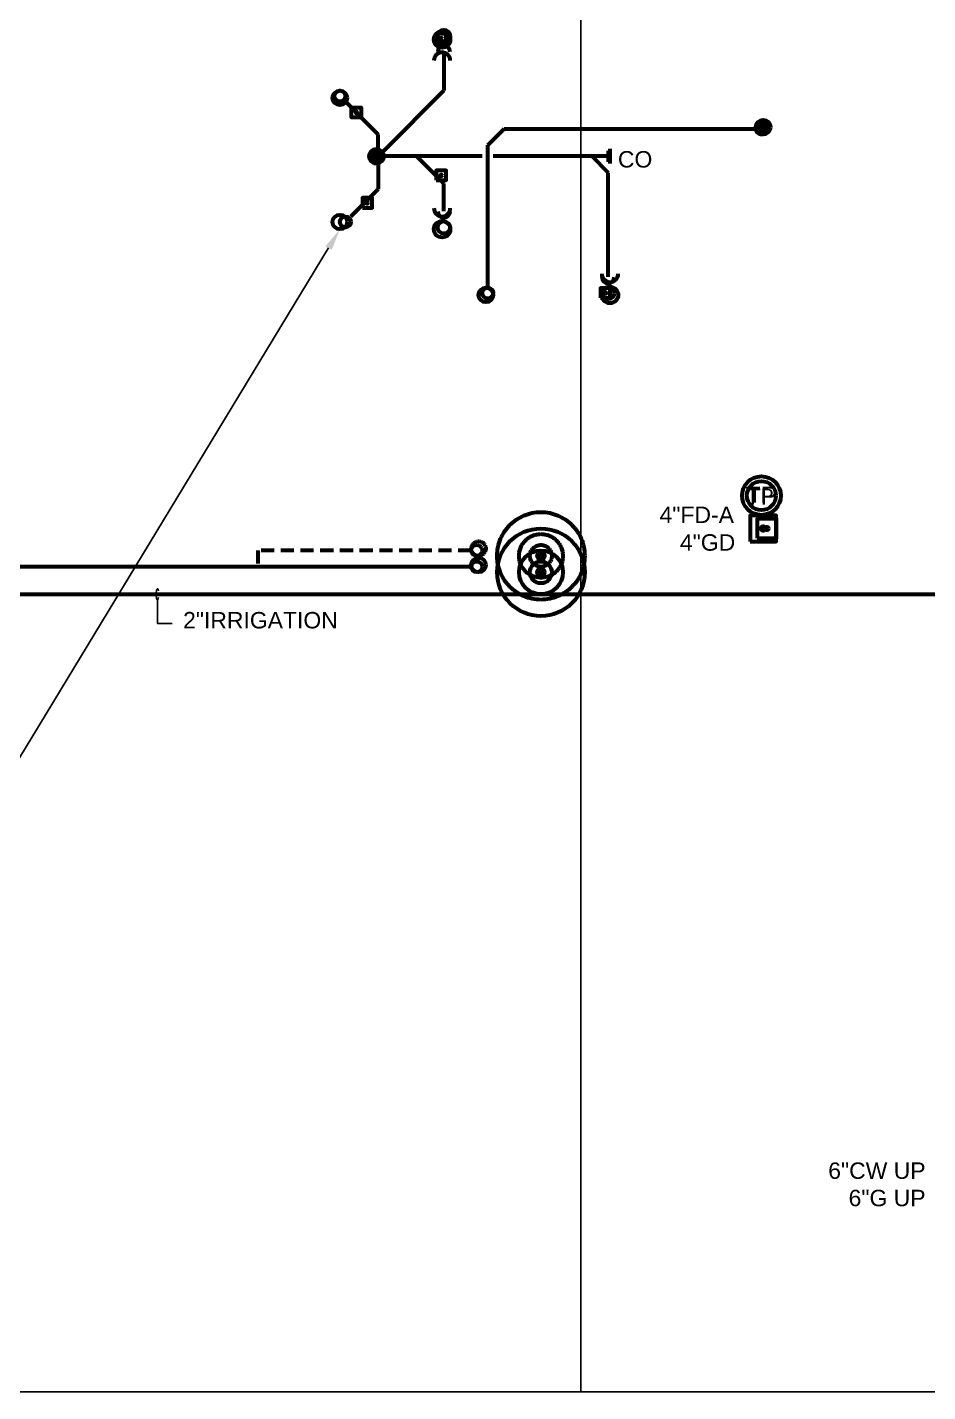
# Model space of a CAD drawing. Extents: x -3956 to 1666, y -2601 to 1886.
# Drawn here: x -967 to -474, y -2601 to -1854 of the extents above; entities that cross this region are included whole.
import ezdxf
from ezdxf.enums import TextEntityAlignment as Align

# ---------------------------------------------------------------- set-up
doc = ezdxf.new("R2010")
doc.units = 0
doc.header["$LTSCALE"] = 36
doc.header["$MEASUREMENT"] = 0
doc.linetypes.add('VENT', pattern=[0.3, 0.2, -0.1])
doc.layers.add('G-ANNO-TEXT', color=70, linetype='Continuous')
for name, color, linetype, lineweight in [('P-CW-N', 4, 'Continuous', 60), ('P-KW-N', 1, 'Continuous', 60), ('P-KW-N @ 128', 1, 'Continuous', 60), ('P-KW-N @ 96', 1, 'Continuous', 60), ('P-SAN-N', 6, 'Continuous', 60), ('P-SAN-N @ 1 (1)', 6, 'Continuous', 60), ('P-SAN-N @ 1 (2)', 6, 'Continuous', 60), ('P-SAN-N @ 12', 6, 'Continuous', 60), ('P-SAN-N @ 128', 6, 'Continuous', 60), ('P-SAN-N @ 16', 6, 'Continuous', 60), ('P-SAN-N @ 192', 6, 'Continuous', 60), ('P-SAN-N @ 2', 6, 'Continuous', 60), ('P-SAN-N @ 24', 6, 'Continuous', 60), ('P-SAN-N @ 384', 6, 'Continuous', 60), ('P-SAN-N @ 4', 6, 'Continuous', 60), ('P-SAN-N @ 48', 6, 'Continuous', 60), ('P-SAN-N @ 64', 6, 'Continuous', 60), ('P-SAN-N @ 768', 6, 'Continuous', 60), ('P-SAN-N @ 8', 6, 'Continuous', 60), ('P-SAN-N @ 96', 6, 'Continuous', 60), ('P-SANV-N', 5, 'VENT', 60), ('P-SANV-N @ 1 (1)', 5, 'VENT', 60), ('P-SANV-N @ 1 (2)', 5, 'VENT', 60), ('P-SANV-N @ 12', 5, 'VENT', 60), ('P-SANV-N @ 128', 5, 'VENT', 60), ('P-SANV-N @ 16', 5, 'VENT', 60), ('P-SANV-N @ 192', 5, 'VENT', 60), ('P-SANV-N @ 2', 5, 'VENT', 60), ('P-SANV-N @ 24', 5, 'VENT', 60), ('P-SANV-N @ 384', 5, 'VENT', 60), ('P-SANV-N @ 4', 5, 'VENT', 60), ('P-SANV-N @ 48', 5, 'VENT', 60), ('P-SANV-N @ 64', 5, 'VENT', 60), ('P-SANV-N @ 768', 5, 'VENT', 60), ('P-SANV-N @ 8', 5, 'VENT', 60), ('P-SANV-N @ 96', 5, 'VENT', 60), ('P-STRM-N', 2, 'Continuous', 60), ('P-STRM-N @ 128', 2, 'Continuous', 60), ('P-STRM-N @ 96', 2, 'Continuous', 60)]:
    doc.layers.add(name, color=color, linetype=linetype, lineweight=lineweight)
doc.styles.add('Arial', font='arial.ttf')

# ---------------------------------------------------------------- blocks, each defined once
blk = doc.blocks.new('*U17')
at = {"linetype": 'Continuous'}
blk.add_lwpolyline([(-0.0556, -0.0556), (0.0556, -0.0556), (0.0556, 0.0556), (-0.0556, 0.0556)], close=True, dxfattribs=at)
at = {"color": 7, "linetype": 'Continuous'}
blk.add_circle((0, 0), 0.01, dxfattribs=at)
blk = doc.blocks.new('*U1370')
at = {"layer": 'P-SAN-N @ 128', "xscale": 128, "yscale": 128, "zscale": 128}
blk.add_blockref('*U17', (-564, -2128.26), dxfattribs=at)
at = {"layer": 'P-SAN-N @ 96', "xscale": 96, "yscale": 96, "zscale": 96}
blk.add_blockref('*U17', (-562, -2128.26), dxfattribs=at)
blk = doc.blocks.new('*U22')
at = {"linetype": 'Continuous'}
blk.add_circle((0, 0), 0.0352, dxfattribs=at)
blk.add_arc((0, -0.0905), 0.0352, 0, 180, dxfattribs=at)
blk = doc.blocks.new('*U1389')
at = {"layer": 'P-KW-N @ 128', "xscale": 128, "yscale": 128, "zscale": 128}
blk.add_blockref('*U22', (-740, -1860.26), dxfattribs=at)
at = {"layer": 'P-KW-N @ 96', "xscale": 96, "yscale": 96, "zscale": 96}
blk.add_blockref('*U22', (-739, -1858.26), dxfattribs=at)
blk = doc.blocks.new('*U23')
at = {"linetype": 'Continuous'}
blk.add_circle((0, 0), 0.0352, dxfattribs=at)
blk.add_arc((0, 0.0905), 0.0352, 180, 360, dxfattribs=at)
blk = doc.blocks.new('*U1390')
at = {"layer": 'P-KW-N @ 128', "xscale": 128, "yscale": 128, "zscale": 128}
blk.add_blockref('*U23', (-740, -1964.26), dxfattribs=at)
at = {"layer": 'P-KW-N @ 96', "xscale": 96, "yscale": 96, "zscale": 96}
blk.add_blockref('*U23', (-739, -1963.26), dxfattribs=at)
blk = doc.blocks.new('*U1391')
at = {"layer": 'P-KW-N @ 128', "xscale": 128, "yscale": 128, "zscale": 128}
blk.add_blockref('*U23', (-648, -2000.26), dxfattribs=at)
at = {"layer": 'P-KW-N @ 96', "xscale": 96, "yscale": 96, "zscale": 96}
blk.add_blockref('*U23', (-649, -1999.26), dxfattribs=at)
blk = doc.blocks.new('*U21')
blk.add_circle((0, 0), 0.0312)
blk = doc.blocks.new('*U1392')
at = {"layer": 'P-KW-N @ 128', "xscale": 128, "yscale": 128, "zscale": 128}
blk.add_blockref('*U21', (-796, -1892.26), dxfattribs=at)
at = {"layer": 'P-KW-N @ 96', "xscale": 96, "yscale": 96, "zscale": 96}
blk.add_blockref('*U21', (-796, -1891.26), dxfattribs=at)
blk = doc.blocks.new('*U1395')
at = {"layer": 'P-KW-N @ 128', "xscale": 128, "yscale": 128, "zscale": 128}
blk.add_blockref('*U21', (-796, -1960.26), dxfattribs=at)
at = {"layer": 'P-KW-N @ 96', "xscale": 96, "yscale": 96, "zscale": 96}
blk.add_blockref('*U21', (-793, -1960.26), dxfattribs=at)
blk = doc.blocks.new('*U24')
h = blk.add_hatch()
h.set_pattern_fill('ANSI31', color=256, scale=0.025, angle=135)
edge = h.paths.add_edge_path()
edge.add_arc((0, 0), 0.0313, 0, 360)
blk.add_circle((0, 0), 0.0312)
blk = doc.blocks.new('*U1396')
at = {"layer": 'P-KW-N @ 128', "xscale": 128, "yscale": 128, "zscale": 128}
blk.add_blockref('*U24', (-776, -1924.26), dxfattribs=at)
at = {"layer": 'P-KW-N @ 96', "xscale": 96, "yscale": 96, "zscale": 96}
blk.add_blockref('*U24', (-775, -1924.26), dxfattribs=at)
blk = doc.blocks.new('*U7')
blk.add_circle((0, 0), 0.03125)
blk = doc.blocks.new('*U1402')
at = {"layer": 'P-STRM-N @ 128', "xscale": 128, "yscale": 128, "zscale": 128}
blk.add_blockref('*U7', (-716, -2000.26), dxfattribs=at)
at = {"layer": 'P-STRM-N @ 96', "xscale": 96, "yscale": 96, "zscale": 96}
blk.add_blockref('*U7', (-715, -1999.26), dxfattribs=at)
blk = doc.blocks.new('*U25')
h = blk.add_hatch()
h.set_pattern_fill('ANSI31', color=256, scale=0.025, angle=135)
edge = h.paths.add_edge_path()
edge.add_arc((0, 0), 0.0313, 0, 360)
blk.add_circle((0, 0), 0.0312)
blk = doc.blocks.new('*U1403')
at = {"layer": 'P-STRM-N @ 128', "xscale": 128, "yscale": 128, "zscale": 128}
blk.add_blockref('*U25', (-564, -1908.26), dxfattribs=at)
at = {"layer": 'P-STRM-N @ 96', "xscale": 96, "yscale": 96, "zscale": 96}
blk.add_blockref('*U25', (-565, -1909.26), dxfattribs=at)
blk = doc.blocks.new('*U26')
at = {"linetype": 'Continuous'}
blk.add_circle((0, 0), 0.0829, dxfattribs=at)
at = {"layer": 'G-ANNO-TEXT', "linetype": 'Continuous', "style": 'Arial'}
blk.add_text('TP', height=0.07812, dxfattribs=at).set_placement((0, 0), align=Align.MIDDLE)
blk = doc.blocks.new('*U1433')
at = {"layer": 'P-SAN-N @ 128', "xscale": 128, "yscale": 128, "zscale": 128}
blk.add_blockref('*U26', (-565, -2110.26), dxfattribs=at)
at = {"layer": 'P-SAN-N @ 96', "xscale": 96, "yscale": 96, "zscale": 96}
blk.add_blockref('*U26', (-565, -2110.26), dxfattribs=at)
blk = doc.blocks.new('*U27')
for p, q in [((-0.09375, -0.03125), (-0.09375, 0.03125)), ((-0.09375, 0), (0, 0))]:
    blk.add_line(p, q)
blk = doc.blocks.new('*U1448')
at = {"layer": 'P-KW-N @ 128', "xscale": 128, "yscale": 128, "zscale": 128, "rotation": 180}
blk.add_blockref('*U27', (-660, -1924.26), dxfattribs=at)
at = {"layer": 'P-KW-N @ 96', "xscale": 96, "yscale": 96, "zscale": 96, "rotation": 180}
blk.add_blockref('*U27', (-658, -1924.26), dxfattribs=at)
blk = doc.blocks.new('*U1524')
at = {"layer": 'P-SAN-N @ 1 (1)', "rotation": 180}
blk.add_blockref('*U7', (-685.84, -2152.26), dxfattribs=at)
at = {"layer": 'P-SAN-N @ 1 (2)', "rotation": 180}
blk.add_blockref('*U7', (-685.84, -2152.26), dxfattribs=at)
at = {"layer": 'P-SAN-N @ 12', "xscale": 12, "yscale": 12, "zscale": 12, "rotation": 180}
blk.add_blockref('*U7', (-685.84, -2152.26), dxfattribs=at)
at = {"layer": 'P-SAN-N @ 128', "xscale": 128, "yscale": 128, "zscale": 128, "rotation": 180}
blk.add_blockref('*U7', (-720, -2148.26), dxfattribs=at)
at = {"layer": 'P-SAN-N @ 16', "xscale": 16, "yscale": 16, "zscale": 16, "rotation": 180}
blk.add_blockref('*U7', (-685.84, -2152.26), dxfattribs=at)
at = {"layer": 'P-SAN-N @ 192', "xscale": 192, "yscale": 192, "zscale": 192, "rotation": 180}
blk.add_blockref('*U7', (-685.84, -2152.26), dxfattribs=at)
at = {"layer": 'P-SAN-N @ 2', "xscale": 2, "yscale": 2, "zscale": 2, "rotation": 180}
blk.add_blockref('*U7', (-685.84, -2152.26), dxfattribs=at)
at = {"layer": 'P-SAN-N @ 24', "xscale": 24, "yscale": 24, "zscale": 24, "rotation": 180}
blk.add_blockref('*U7', (-685.84, -2152.26), dxfattribs=at)
at = {"layer": 'P-SAN-N @ 384', "xscale": 384, "yscale": 384, "zscale": 384, "rotation": 180}
blk.add_blockref('*U7', (-685.84, -2152.26), dxfattribs=at)
at = {"layer": 'P-SAN-N @ 4', "xscale": 4, "yscale": 4, "zscale": 4, "rotation": 180}
blk.add_blockref('*U7', (-685.84, -2152.26), dxfattribs=at)
at = {"layer": 'P-SAN-N @ 48', "xscale": 48, "yscale": 48, "zscale": 48, "rotation": 180}
blk.add_blockref('*U7', (-685.84, -2152.26), dxfattribs=at)
at = {"layer": 'P-SAN-N @ 64', "xscale": 64, "yscale": 64, "zscale": 64, "rotation": 180}
blk.add_blockref('*U7', (-685.84, -2152.26), dxfattribs=at)
at = {"layer": 'P-SAN-N @ 768', "xscale": 768, "yscale": 768, "zscale": 768, "rotation": 180}
blk.add_blockref('*U7', (-685.84, -2152.26), dxfattribs=at)
at = {"layer": 'P-SAN-N @ 8', "xscale": 8, "yscale": 8, "zscale": 8, "rotation": 180}
blk.add_blockref('*U7', (-685.84, -2152.26), dxfattribs=at)
at = {"layer": 'P-SAN-N @ 96', "xscale": 96, "yscale": 96, "zscale": 96, "rotation": 180}
blk.add_blockref('*U7', (-721, -2149.26), dxfattribs=at)
blk = doc.blocks.new('*U1525')
at = {"layer": 'P-SANV-N @ 1 (1)', "rotation": 180}
blk.add_blockref('*U7', (-685.84, -2143.26), dxfattribs=at)
at = {"layer": 'P-SANV-N @ 1 (2)', "rotation": 180}
blk.add_blockref('*U7', (-685.84, -2143.26), dxfattribs=at)
at = {"layer": 'P-SANV-N @ 12', "xscale": 12, "yscale": 12, "zscale": 12, "rotation": 180}
blk.add_blockref('*U7', (-685.84, -2143.26), dxfattribs=at)
at = {"layer": 'P-SANV-N @ 128', "xscale": 128, "yscale": 128, "zscale": 128, "rotation": 180}
blk.add_blockref('*U7', (-720, -2139.26), dxfattribs=at)
at = {"layer": 'P-SANV-N @ 16', "xscale": 16, "yscale": 16, "zscale": 16, "rotation": 180}
blk.add_blockref('*U7', (-685.84, -2143.26), dxfattribs=at)
at = {"layer": 'P-SANV-N @ 192', "xscale": 192, "yscale": 192, "zscale": 192, "rotation": 180}
blk.add_blockref('*U7', (-685.84, -2143.26), dxfattribs=at)
at = {"layer": 'P-SANV-N @ 2', "xscale": 2, "yscale": 2, "zscale": 2, "rotation": 180}
blk.add_blockref('*U7', (-685.84, -2143.26), dxfattribs=at)
at = {"layer": 'P-SANV-N @ 24', "xscale": 24, "yscale": 24, "zscale": 24, "rotation": 180}
blk.add_blockref('*U7', (-685.84, -2143.26), dxfattribs=at)
at = {"layer": 'P-SANV-N @ 384', "xscale": 384, "yscale": 384, "zscale": 384, "rotation": 180}
blk.add_blockref('*U7', (-685.84, -2143.26), dxfattribs=at)
at = {"layer": 'P-SANV-N @ 4', "xscale": 4, "yscale": 4, "zscale": 4, "rotation": 180}
blk.add_blockref('*U7', (-685.84, -2143.26), dxfattribs=at)
at = {"layer": 'P-SANV-N @ 48', "xscale": 48, "yscale": 48, "zscale": 48, "rotation": 180}
blk.add_blockref('*U7', (-685.84, -2143.26), dxfattribs=at)
at = {"layer": 'P-SANV-N @ 64', "xscale": 64, "yscale": 64, "zscale": 64, "rotation": 180}
blk.add_blockref('*U7', (-685.84, -2143.26), dxfattribs=at)
at = {"layer": 'P-SANV-N @ 768', "xscale": 768, "yscale": 768, "zscale": 768, "rotation": 180}
blk.add_blockref('*U7', (-685.84, -2143.26), dxfattribs=at)
at = {"layer": 'P-SANV-N @ 8', "xscale": 8, "yscale": 8, "zscale": 8, "rotation": 180}
blk.add_blockref('*U7', (-685.84, -2143.26), dxfattribs=at)
at = {"layer": 'P-SANV-N @ 96', "xscale": 96, "yscale": 96, "zscale": 96, "rotation": 180}
blk.add_blockref('*U7', (-721, -2140.26), dxfattribs=at)
blk = doc.blocks.new('LeaderNoteBlock')
blk.add_ellipse((0, 0), major_axis=(1, 0), ratio=0.25, start_param=5.387521, end_param=10.320443)

msp = doc.modelspace()

# ---------------------------------------------------------------- linework, layer by layer
at = {"layer": 'DEFPOINTS'}
for p, q in [((-664, -2601.34), (-664, -369.34)), ((-3700, -2601.34), (-664, -2601.34)), ((-2301.83, -2601.34), (734.17, -2601.34))]:
    msp.add_line(p, q, dxfattribs=at)
at = {"layer": 'G-ANNO-TEXT'}
for points in [[(-802.22, -1974.52), (-1104, -2472.26), (-1155.88, -2472.26)], [(-896, -2167.26), (-896, -2180.26), (-888, -2180.26)]]:
    msp.add_lwpolyline(points, dxfattribs=at)
msp.add_solid([(-803.93, -1973.48), (-796, -1964.26), (-800.51, -1975.56)], dxfattribs=at)
at = {"layer": 'P-CW-N'}
msp.add_line((-1804, -2164.26), (-28, -2164.26), dxfattribs=at)
at = {"layer": 'P-KW-N'}
for p, q in [((-739, -1867.26), (-739, -1888.26)), ((-739, -1888.26), (-772, -1921.26)), ((-775, -1912.26), (-793, -1894.26)), ((-775, -1921.26), (-775, -1912.26)), ((-775, -1927.26), (-775, -1942.26)), ((-718, -1924.26), (-772, -1924.26)), ((-739, -1939.26), (-754, -1924.26)), ((-658, -1924.26), (-712, -1924.26)), ((-649, -1933.26), (-658, -1924.26)), ((-649, -1990.26), (-649, -1933.26)), ((-775, -1942.26), (-790, -1957.26)), ((-739, -1954.26), (-739, -1939.26))]:
    msp.add_line(p, q, dxfattribs=at)
at = {"layer": 'P-SAN-N'}
msp.add_line((-724, -2149.26), (-976, -2149.26), dxfattribs=at)
at = {"layer": 'P-SANV-N'}
for p, q in [((-724, -2140.26), (-841, -2140.26)), ((-841, -2140.26), (-841, -2149.26))]:
    msp.add_line(p, q, dxfattribs=at)
at = {"layer": 'P-STRM-N'}
for p, q in [((-715, -1918.26), (-706, -1909.26)), ((-706, -1909.26), (-568, -1909.26)), ((-715, -1996.26), (-715, -1918.26))]:
    msp.add_line(p, q, dxfattribs=at)

# ---------------------------------------------------------------- block references
at = {"layer": 'G-ANNO-TEXT', "xscale": 3, "yscale": 3, "zscale": 3, "rotation": 90}
msp.add_blockref('LeaderNoteBlock', (-896, -2164.26), dxfattribs=at)
at = {"layer": 'P-KW-N'}
for name in ['*U1389', '*U1392', '*U1396', '*U1448', '*U1395', '*U1390', '*U1391']:
    msp.add_blockref(name, (0, 0), dxfattribs=at)
at = {"layer": 'P-SAN-N'}
for name in ['*U1433', '*U1370', '*U1524']:
    msp.add_blockref(name, (0, 0), dxfattribs=at)
at = {"layer": 'P-SAN-N @ 48', "xscale": 48, "yscale": 48, "zscale": 48}
for p in [(-740.5, -1859.76), (-740.5, -1934.76), (-781, -1949.76), (-650.5, -1999.26)]:
    msp.add_blockref('*U17', p, dxfattribs=at)
at = {"layer": 'P-SAN-N @ 48', "xscale": -48, "yscale": 48, "zscale": 48, "rotation": 180}
msp.add_blockref('*U17', (-787, -1900.26), dxfattribs=at)
at = {"layer": 'P-SANV-N'}
msp.add_blockref('*U1525', (0, 0), dxfattribs=at)
at = {"layer": 'P-STRM-N'}
for name in ['*U1403', '*U1402']:
    msp.add_blockref(name, (0, 0), dxfattribs=at)

# ---------------------------------------------------------------- texts
at = {"layer": 'G-ANNO-TEXT', "style": 'Arial'}
for s, p in [('CO', (-643.63, -1930.42)), ('4"FD-A', (-620.81, -2125.26)), ('4"GD', (-609.65, -2140.41)), ('2"IRRIGATION', (-881.97, -2183.02))]:
    msp.add_text(s, height=9, dxfattribs=at).set_placement(p)
at = {"layer": 'G-ANNO-TEXT', "insert": (-475, -2475.68), "char_height": 9, "attachment_point": 3, "style": 'Arial'}
msp.add_mtext('6"CW UP\\P6"G UP', dxfattribs=at)

doc.saveas('drawing.dxf')
